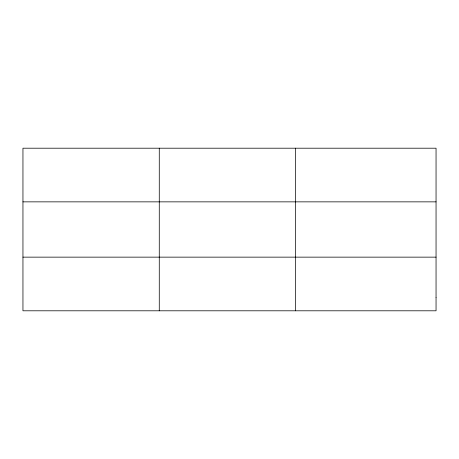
<?xml version="1.0" encoding="UTF-8"?>
<svg xmlns="http://www.w3.org/2000/svg" width="459" height="459" viewBox="0 0 459 459"><rect width="100%" height="100%" fill="white"/><g stroke="black" fill="none" stroke-linecap="round" stroke-linejoin="round"><path stroke-width="0.69" d="M159.273 148.2L159.273 310.8M295.596 148.2L295.596 310.8M22.95 201.857L436.05 201.857M22.95 257.143L436.05 257.143M436.05 297.386L436.05 310.8L22.95 310.8L22.95 148.2L436.05 148.2L436.05 297.386"/></g></svg>
